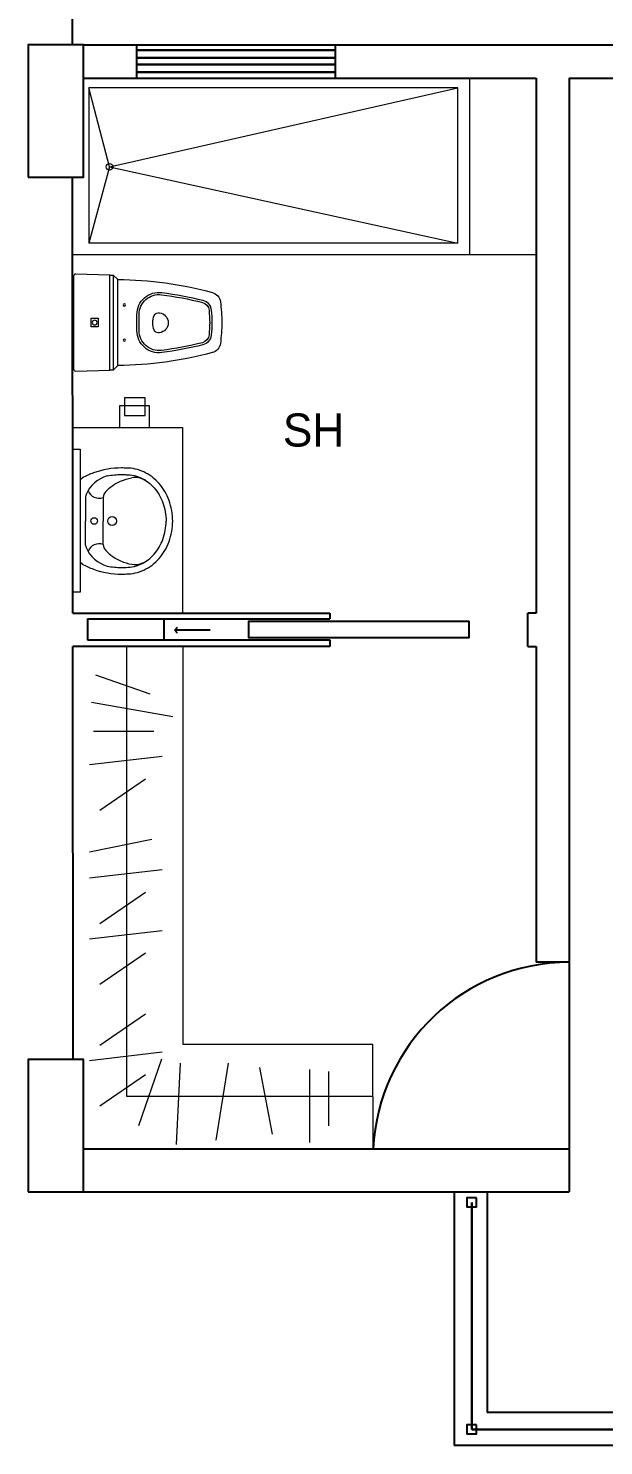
# Model space of a CAD drawing. Header units: metres. Extents: x -525 to 413, y -37 to 272.
# Drawn here: x 130.66 to 133.27, y 42.62 to 49.04 of the extents above; entities that cross this region are included whole.
import ezdxf

# ---------------------------------------------------------------- set-up
doc = ezdxf.new("R2010")
doc.units = ezdxf.units.M
doc.header["$MEASUREMENT"] = 0
doc.layers.get('0').update_dxf_attribs({"color": 254})
doc.layers.add('muebles', color=254, linetype='Continuous', lineweight=5)
doc.layers.add('ventanas', color=254, linetype='Continuous', lineweight=30)
doc.layers.add('NOFIJO', color=254, linetype='Continuous')
doc.layers.add('PUERTAS', color=254, linetype='Continuous')
doc.styles.get("Standard").update_dxf_attribs({"font": 'HTOWERT.TTF', "height": 0.08})

# ---------------------------------------------------------------- blocks, each defined once
blk = doc.blocks.new('ISS-I-19')
for points in [[(-0.2097, 0), (0.2097, 0, -0.423114), (0.2197, -0.0103), (0.215, -0.165), (-0.215, -0.165), (-0.2197, -0.0103, -0.423114)], [(-0.195, -0.2, 0.063391), (-0.1364, -0.6288, 0.305778), (-0.0942, -0.6655, 0.026376), (0, -0.672, 0.026376), (0.0942, -0.6655, 0.305778), (0.1364, -0.6288, 0.063391), (0.195, -0.2)], [(0.0348, -0.3652, 0.191623), (-0.0325, -0.3652, 0.289538), (-0.0439, -0.3833), (-0.0439, -0.3888, 0.888012), (0.0462, -0.3888), (0.0462, -0.3833, 0.289538)]]:
    blk.add_lwpolyline(points, format="xyb", close=True)
blk.add_lwpolyline([(0.0198, -0.1114), (0.0198, -0.0795), (-0.0198, -0.0795), (-0.0198, -0.1114)], close=True)
for points in [[(-0.215, -0.165), (-0.215, -0.18), (0.215, -0.18), (0.215, -0.165)], [(-0.215, -0.18), (-0.195, -0.2)], [(0.215, -0.18), (0.195, -0.2)]]:
    blk.add_lwpolyline(points)
for points in [[(-0.0007, -0.627, 0.016864), (0.0566, -0.6241, 0.321456), (0.1009, -0.5863, 0.028421), (0.1361, -0.4001, 0.452707), (0.0369, -0.2871), (-0.0369, -0.2871, 0.452707), (-0.1361, -0.4001, 0.028421), (-0.1009, -0.5863, 0.321456), (-0.0566, -0.6241, 0.016864), (0.0007, -0.627)], [(-0.0009, -0.617, 0.016864), (0.0557, -0.6142, 0.321456), (0.0912, -0.5839, 0.028421), (0.1262, -0.3988, 0.452707), (0.0369, -0.2971), (-0.0369, -0.2971, 0.452707), (-0.1262, -0.3988, 0.028421), (-0.0912, -0.5839, 0.321456), (-0.0557, -0.6142, 0.016864), (0.0009, -0.617, -0.000262), (0, -0.617, -0.000262), (-0.0009, -0.617, 0.000262), (0, -0.617, 0.000262), (0.0009, -0.617, -0.000262), (0, -0.617, -0.000262), (-0.0009, -0.617, 0.000262), (0, -0.617, 0.000262), (0.0009, -0.617)]]:
    blk.add_lwpolyline(points, format="xyb")
for centre, radius in [((0, -0.0955), 0.0109), ((-0.08, -0.23), 0.005), ((0.08, -0.23), 0.005)]:
    blk.add_circle(centre, radius)
blk = doc.blocks.new('SAPLS510')
for p, q in [((-0.1098, -0.025), (0, -0.025)), ((0.1098, -0.025), (0, -0.025)), ((-0.1061, -0.105), (0, -0.105)), ((0.1061, -0.105), (0, -0.105))]:
    blk.add_line(p, q)
blk.add_lwpolyline([(0.1775, 0), (-0.1775, 0, 0.27095), (-0.1949, -0.0102, 0.041198), (-0.2183, -0.0611, 0.087147), (-0.2406, -0.1885, 0.014423), (-0.24, -0.21, 0.110985), (-0.2223, -0.2889, 0.102819), (-0.1697, -0.3585, 0.093047), (-0.0933, -0.4036, 0.087147), (0, -0.42, 0.087147), (0.0933, -0.4036, 0.093047), (0.1697, -0.3585, 0.102819), (0.2223, -0.2889, 0.110985), (0.24, -0.21, -0.014423), (0.2406, -0.1885, 0.087147), (0.2183, -0.0611, 0.041198), (0.1949, -0.0102, 0.27095), (0.1775, 0)], format="xyb", close=True)
for points in [[(-0.2043, -0.1227, 0.048163), (-0.2106, -0.1885, 0.015067), (-0.21, -0.2092, 0.042482)], [(-0.1343, -0.1166, 0.092164), (-0.1808, -0.1839, 0.064814), (-0.196, -0.2348, 0.10564)], [(0.1343, -0.1166, -0.092164), (0.1808, -0.1839, -0.064814), (0.196, -0.2348, -0.10564)], [(0.2043, -0.1227, -0.048163), (0.2106, -0.1885, -0.015067), (0.21, -0.2092, -0.042482)], [(-0.21, -0.2092, 0.11237), (-0.1951, -0.2761, 0.102819), (-0.15, -0.3359, 0.093047), (-0.083, -0.3754, 0.087147), (0, -0.39, 0.087147)], [(-0.2058, -0.2457, 0.000644), (-0.2057, -0.2465, 0.042482)], [(0.21, -0.2092, -0.11237), (0.1951, -0.2761, -0.102819), (0.15, -0.3359, -0.093047), (0.083, -0.3754, -0.087147), (0, -0.39, -0.087147)], [(0.2058, -0.2457, -0.000644), (0.2057, -0.2465, -0.042482)]]:
    blk.add_lwpolyline(points, format="xyb")
for centre, radius in [((0, -0.0642), 0.015), ((0, -0.1453), 0.02)]:
    blk.add_circle(centre, radius)
for centre, radius, start, end in [((-0.0597, -0.1651), 0.1507, 113.65969, 163.64961), ((-0.1571, -0.0866), 0.0542, 340.1112, 68.72269), ((-0.1101, -0.05), 0.025, 89.71161, 113.65967), ((-0.1098, -0.115), 0.09, 89.99996, 90.49075), ((0.1571, -0.0866), 0.0542, 111.27731, 199.8888), ((0.1098, -0.115), 0.09, 89.50925, 90.00004), ((0.1101, -0.05), 0.025, 66.34033, 90.28839), ((0.0597, -0.1651), 0.1507, 16.35039, 66.34031), ((-0.1061, -0.145), 0.04, 90, 134.81574), ((0.1061, -0.145), 0.04, 45.18426, 90), ((-0.1072, -0.2493), 0.09, 170.71224, 213.50158), ((0.1072, -0.2493), 0.09, 326.49842, 9.28776)]:
    blk.add_arc(centre, radius, start, end)

msp = doc.modelspace()

# ---------------------------------------------------------------- linework, layer by layer
at = {"ltscale": 0.02}
for p, q in [((130.8598, 48.9692), (130.8598, 54.9692)), ((130.9098, 48.8186), (132.9617, 48.8186)), ((132.9617, 48.8186), (132.9617, 46.3936)), ((133.1117, 48.8186), (135.3059, 48.8186)), ((133.1117, 48.8186), (133.1117, 43.9659)), ((130.8616, 46.3936), (130.8598, 48.3692)), ((130.8616, 46.3936), (132.0267, 46.3936)), ((131.9967, 46.3936), (132.0267, 46.3936)), ((132.0267, 46.3936), (132.0267, 46.3683)), ((132.9617, 46.3936), (132.9246, 46.3936)), ((132.9617, 46.3936), (132.9246, 46.3936)), ((132.9246, 46.2436), (132.9246, 46.3936)), ((130.9284, 46.3683), (132.0267, 46.3683)), ((131.3238, 46.3164), (131.3368, 46.3302)), ((131.4845, 46.3164), (131.3238, 46.3164)), ((131.3368, 46.3029), (131.3238, 46.3164)), ((132.6588, 46.2823), (132.6588, 46.3574)), ((130.9284, 46.2726), (132.0267, 46.2726)), ((132.0267, 46.2726), (132.0267, 46.2436)), ((132.0267, 46.2436), (130.8616, 46.2436)), ((130.8632, 44.3712), (130.8616, 46.2436)), ((132.9246, 46.2436), (132.9617, 46.2436)), ((132.9617, 46.2436), (132.9617, 44.8118)), ((133.1117, 44.8118), (132.9617, 44.8118)), ((130.9098, 43.9664), (133.1117, 43.9656)), ((133.1117, 43.9659), (133.1117, 43.7721)), ((130.9098, 43.7712), (133.1117, 43.7721)), ((132.5898, 43.7712), (132.5898, 42.6212)), ((132.7398, 43.7712), (132.7398, 42.7712)), ((137.2398, 42.7712), (132.7398, 42.7712)), ((137.3898, 42.6212), (132.5898, 42.6212))]:
    msp.add_line(p, q, dxfattribs=at)
for p, q in [((137.0598, 48.9686), (130.9098, 48.9686)), ((131.1524, 48.8186), (131.1524, 48.9686)), ((132.0524, 48.8186), (132.0524, 48.9686)), ((130.9284, 46.3683), (130.9284, 46.2726)), ((131.274, 46.3683), (131.274, 46.2726)), ((130.8598, 46.1285), (130.8598, 46.1285))]:
    msp.add_line(p, q)
msp.add_lwpolyline([(132.6588, 46.2823), (131.6588, 46.2823), (131.6588, 46.3574), (132.6588, 46.3574)], dxfattribs=at)
for points in [[(132.691, 43.7449), (132.6478, 43.7449), (132.6478, 43.7039), (132.691, 43.7039)], [(132.691, 42.7153), (132.6478, 42.7153), (132.6478, 42.6744), (132.691, 42.6744)]]:
    msp.add_lwpolyline(points, close=True, dxfattribs=at)
at = {"layer": 'muebles'}
for p, q in [((132.6616, 48.0186), (132.6616, 48.8186)), ((132.6074, 48.7741), (130.9344, 48.7741)), ((130.9344, 48.7741), (130.9344, 48.0702)), ((132.6074, 48.0702), (130.9344, 48.0702)), ((130.8616, 48.0186), (132.9617, 48.0186))]:
    msp.add_line(p, q, dxfattribs=at)
at = {"layer": 'muebles', "ltscale": 0.02}
for p, q in [((131.0284, 48.4163), (130.9344, 48.7741)), ((131.0284, 48.4163), (132.6074, 48.7741)), ((132.6074, 48.0702), (132.6074, 48.7741)), ((131.0284, 48.4163), (130.9344, 48.0702)), ((131.0284, 48.4163), (132.6074, 48.0702)), ((131.2089, 47.3337), (131.0738, 47.3337)), ((131.0738, 47.3337), (131.0738, 47.2347)), ((131.2089, 47.2347), (131.2089, 47.3337)), ((130.8616, 47.2347), (131.3583, 47.2347)), ((131.3583, 47.2347), (131.3583, 46.3936)), ((130.8616, 47.1373), (130.8943, 47.1373)), ((130.8943, 47.1373), (130.8943, 46.4885)), ((130.8943, 46.4885), (130.8616, 46.4885)), ((131.1057, 44.2033), (131.1057, 46.2436)), ((131.3616, 44.4392), (131.3616, 46.2436)), ((130.9648, 46.1139), (131.2105, 46.0289)), ((130.9459, 45.9912), (131.3144, 45.9251)), ((130.9553, 45.859), (131.2294, 45.859)), ((130.9364, 45.708), (131.2672, 45.7458)), ((131.1916, 45.6419), (130.9837, 45.5003)), ((131.2199, 45.3682), (130.9364, 45.3115)), ((130.9364, 45.1943), (131.2672, 45.2321)), ((131.1916, 45.1282), (130.9837, 44.9866)), ((130.9364, 44.9187), (131.2672, 44.9564)), ((131.1916, 44.8526), (130.9837, 44.711)), ((131.1916, 44.577), (130.9837, 44.4354)), ((130.9364, 44.3674), (131.2672, 44.4052)), ((132.2219, 44.4392), (131.3616, 44.4392)), ((132.223, 43.9659), (132.2219, 44.4392)), ((131.2639, 44.3733), (131.1599, 44.0712)), ((131.3489, 44.3543), (131.33, 43.9862)), ((131.5663, 44.3543), (131.5096, 44.005)), ((131.7081, 44.3354), (131.7648, 44.0334)), ((131.9349, 44.326), (131.9349, 43.9956)), ((131.1916, 44.3014), (130.9837, 44.1598)), ((132.0199, 44.3165), (132.0199, 44.0711)), ((132.2219, 44.2033), (131.1057, 44.2033))]:
    msp.add_line(p, q, dxfattribs=at)
msp.add_lwpolyline([(131.189, 47.3693), (131.0951, 47.3693), (131.0951, 47.2897), (131.189, 47.2897)], close=True, dxfattribs=at)
msp.add_circle((131.0284, 48.4163), 0.015, dxfattribs=at)
at = {"layer": 'NOFIJO', "ltscale": 0.02}
for points in [[(130.6598, 48.3692), (130.9098, 48.3692), (130.9098, 48.9692), (130.6598, 48.9692)], [(130.6598, 43.7712), (130.9098, 43.7712), (130.9098, 44.3712), (130.6598, 44.3712)]]:
    msp.add_lwpolyline(points, close=True, dxfattribs=at)
at = {"layer": 'PUERTAS'}
msp.add_arc((133.1117, 43.922), 0.8897, 90, 177.1767, dxfattribs=at)
at = {"layer": 'ventanas'}
for p, q in [((132.0524, 48.9456), (131.1524, 48.9456)), ((132.0524, 48.9106), (131.1524, 48.9106)), ((132.0524, 48.8806), (131.1524, 48.8806)), ((132.0524, 48.8456), (131.1524, 48.8456))]:
    msp.add_line(p, q, dxfattribs=at)
at = {"layer": 'ventanas', "ltscale": 0.02}
for p, q in [((132.6701, 42.6937), (132.6701, 43.7233)), ((137.3209, 42.6937), (132.6701, 42.6937))]:
    msp.add_line(p, q, dxfattribs=at)

# ---------------------------------------------------------------- block references
at = {"layer": 'muebles', "xscale": -1, "rotation": 90}
msp.add_blockref('ISS-I-19', (130.865, 47.7109), dxfattribs=at)
at = {"layer": 'muebles', "rotation": 90.00000000000001}
msp.add_blockref('SAPLS510', (130.8943, 46.8115), dxfattribs=at)

# ---------------------------------------------------------------- texts
at = {"linetype": 'Continuous', "insert": (131.8138, 47.299), "char_height": 0.15, "attachment_point": 1}
msp.add_mtext_dynamic_manual_height_columns('SH', width=4.532036, gutter_width=12.5, heights=[0], dxfattribs=at)

doc.saveas('drawing.dxf')
